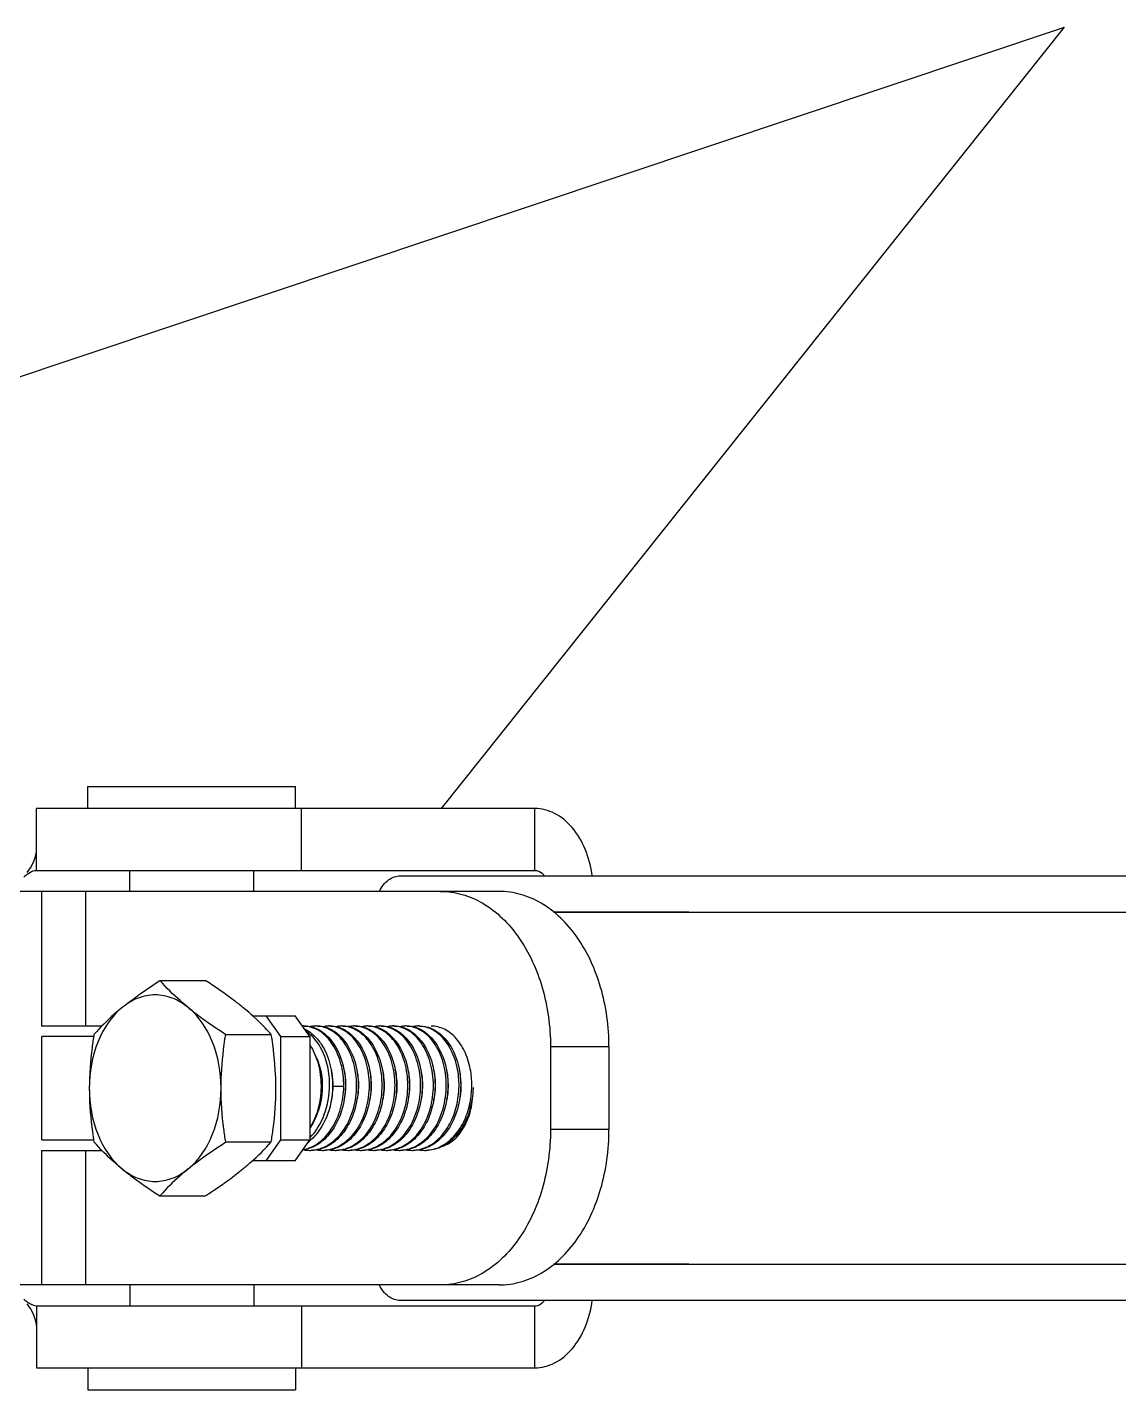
# Model space of a CAD drawing. Extents: x 27938 to 1507990, y 110129 to 923079.
# Drawn here: x 484739 to 485602, y 357955 to 359031 of the extents above; entities that cross this region are included whole.
import ezdxf

# ---------------------------------------------------------------- set-up
doc = ezdxf.new("R2010")
doc.units = 0
doc.header["$LTSCALE"] = 1000
doc.header["$MEASUREMENT"] = 0
doc.styles.get("Standard").update_dxf_attribs({"font": 'gbenor.shx', "bigfont": 'gbcbig.shx'})
doc.dimstyles.get("Standard").update_dxf_attribs({"dimtxt": 0.18, "dimasz": 0.18, "dimexe": 0.18, "dimexo": 0.0625, "dimgap": 0.09, "dimtad": 0, "dimtih": 1, "dimtoh": 1, "dimdec": 4, "dimzin": 0, "dimdsep": 46, "dimtxsty": 'Standard', "dimcen": 0.09, "dimadec": 0, "dimazin": 0, "dimtfac": 1, "dimtdec": 4, "dimtofl": 0, "dimtmove": 0, "dimatfit": 3, "dimfxl": 1, "dimtolj": 1, "dimtzin": 0, "dimarcsym": 0})

msp = doc.modelspace()

# ---------------------------------------------------------------- linework, layer by layer
for p, q in [((484787.1, 358413.7), (484787.1, 358431)), ((484787.1, 358431), (484951.3, 358431)), ((484951.3, 358413.7), (484951.3, 358431)), ((484746.6, 358364.6), (484746.6, 358413.7)), ((485140.2, 358413.7), (484746.6, 358413.7)), ((484956, 358364.6), (484956, 358413.7)), ((485140.2, 358364.6), (485140.2, 358413.7)), ((485140.2, 358364.6), (484746.6, 358364.6)), ((484820.2, 358348.2), (484820.2, 358364.6)), ((484918.3, 358348.2), (484918.3, 358364.6)), ((485034, 358360.5), (487487.9, 358360.5)), ((485065.8, 358348.2), (484690.8, 358348.2)), ((484750.6, 358348.2), (484750.6, 358241.9)), ((484785.4, 358348.2), (484785.4, 358241.9)), ((485112.1, 358348.2), (485065.8, 358348.2)), ((485154.9, 358331.9), (487203.4, 358331.9)), ((485261.8, 358331.9), (485155.3, 358331.9)), ((484844.1, 358277.9), (484879.9, 358277.9)), ((484798.2, 358241.9), (484750.6, 358241.9)), ((484917.2, 358250.1), (484950.8, 358250.1)), ((484927.7, 358250.1), (484939.3, 358233.8)), ((484962.4, 358233.8), (484950.8, 358250.1)), ((484750.7, 358152), (484750.7, 358233.8)), ((484791.8, 358233.8), (484750.7, 358233.8)), ((484896.1, 358235.4), (484932, 358235.4)), ((484939.3, 358233.8), (484939.3, 358152)), ((484939.3, 358233.8), (484962.4, 358233.8)), ((484962.4, 358233.8), (484962.4, 358152)), ((485152.6, 358225.6), (485152.6, 358160.2)), ((485198.8, 358225.6), (485152.6, 358225.6)), ((485198.8, 358225.6), (485198.8, 358160.2)), ((484980.6, 358194.1), (484980.4, 358194.1)), ((484989.3, 358194.3), (484980.6, 358194.1)), ((485198.8, 358160.2), (485152.6, 358160.2)), ((484750.7, 358152), (484791.8, 358152)), ((484896.1, 358150.4), (484932, 358150.4)), ((484939.3, 358152), (484927.7, 358135.6)), ((484939.3, 358152), (484962.4, 358152)), ((484950.8, 358135.6), (484962.4, 358152)), ((485075.8, 358153.1), (485075.8, 358153.1)), ((484750.6, 358143.8), (484750.6, 358037.5)), ((484750.6, 358143.8), (484798.2, 358143.8)), ((484785.4, 358143.8), (484785.4, 358037.5)), ((484950.8, 358135.6), (484917.2, 358135.6)), ((484844.1, 358107.9), (484879.9, 358107.9)), ((485154.9, 358053.9), (487203.4, 358053.9)), ((485261.8, 358053.9), (485155.3, 358053.9)), ((485065.8, 358037.5), (484690.8, 358037.5)), ((484820.2, 358037.5), (484820.2, 358021.1)), ((484918.3, 358037.5), (484918.3, 358021.1)), ((485112.1, 358037.5), (485065.8, 358037.5)), ((484746.6, 358021.1), (484746.6, 357972.1)), ((484746.6, 358021.1), (485140.2, 358021.1)), ((484956, 358021.1), (484956, 357972.1)), ((487487.9, 358025.2), (485034, 358025.2)), ((485140.2, 357972.1), (485140.2, 358021.1)), ((484746.6, 357972.1), (485140.2, 357972.1)), ((484787.1, 357972.1), (484787.1, 357954.8)), ((484951.3, 357972.1), (484951.3, 357954.8)), ((484787.1, 357954.8), (484951.3, 357954.8))]:
    msp.add_line(p, q)
for points in [[(484739.3, 358363.1), (484741.8, 358366.8), (484744.1, 358371.3), (484745.6, 358375.1), (484746.3, 358378), (484746.5, 358379.8), (484746.6, 358380.2)], [(484746.6, 358005.5), (484746.5, 358006), (484746.3, 358007.7), (484745.6, 358010.6), (484744.1, 358014.5), (484741.8, 358019), (484739.3, 358022.7)]]:
    msp.add_lwpolyline(points)
for centre, radius, start, end in [((484756.5, 358337.8), 29.3, 123.7883, 124.1887), ((484957.1, 358219.7), 22.2, 90.0002, 91.1523), ((484957.1, 358219.7), 22.3, 86.7942, 89.9978), ((484967.2, 358219.3), 22.6, 90.048, 101.3296), ((484967.2, 358219.7), 22.3, 86.7948, 89.9978), ((484977.4, 358219.3), 22.6, 90.0486, 101.3889), ((484977.3, 358219.7), 22.3, 86.7953, 89.9977), ((484987.5, 358219.3), 22.6, 90.0485, 101.3698), ((484987.5, 358219.7), 22.3, 86.7955, 89.9977), ((484997.6, 358219.3), 22.6, 90.0482, 101.3466), ((484997.6, 358219.7), 22.3, 86.7949, 89.9977), ((485007.7, 358219.3), 22.6, 90.0488, 101.4019), ((485007.7, 358219.7), 22.3, 86.7954, 89.9977), ((485017.8, 358219.3), 22.6, 90.0485, 101.3836), ((485017.8, 358219.7), 22.3, 86.7954, 89.9977), ((485028, 358219.3), 22.6, 90.0523, 102.1493), ((485027.9, 358219.7), 22.3, 86.795, 89.9977), ((485038.1, 358219.3), 22.6, 90.0489, 101.4175), ((485038, 358219.7), 22.3, 86.7955, 89.9977), ((485048.2, 358219.3), 22.6, 90.0481, 101.3388), ((485048.2, 358219.7), 22.3, 86.795, 89.9978), ((485023.7, 358195.3), 66.8, 4.1257, 9.4027), ((485021.4, 358195.1), 69.1, 358.1063, 4.1306), ((484911.3, 358195.2), 69.2, 359.1399, 359.3167), ((484922.5, 358195.1), 58.1, 358.9629, 359.1986), ((485021.8, 358195.1), 68.6, 347.2993, 358.0279), ((485021.2, 358195.1), 69.3, 357.9987, 358.1134), ((485022.5, 358195.1), 69.2, 351.1719, 358.0614), ((485022.5, 358195.1), 69.2, 358.0532, 358.7181), ((484953.9, 358195), 57.1, 348.7877, 350.256), ((485004.6, 358194.9), 57, 347.8843, 350.3195), ((485014.6, 358195), 57.1, 349.0131, 350.0068), ((485025.1, 358194.7), 66.6, 344.3304, 351.1869), ((485024.2, 358189.4), 66.9, 348.6166, 355.814), ((485027.4, 358194.1), 64.3, 344.0044, 344.2949), ((484938.8, 358179.5), 36.9, 307.5195, 310.6239), ((484962.2, 358170.9), 27.1, 260.5385, 269.971), ((484962.2, 358170.6), 26.8, 270.0015, 272.6678), ((484972.3, 358170.9), 27.1, 260.5775, 269.9713), ((484972.3, 358170.6), 26.8, 270.0015, 272.6681), ((484982.4, 358170.9), 27.1, 260.4983, 269.9708), ((484982.4, 358170.6), 26.8, 270.0015, 272.6677), ((484992.5, 358170.9), 27.1, 260.3354, 269.9695), ((484992.5, 358170.6), 26.8, 270.0015, 272.668), ((485002.6, 358170.9), 27.1, 260.555, 269.9711), ((485002.6, 358170.6), 26.8, 270.0015, 272.6678), ((485012.8, 358170.9), 27.1, 260.5143, 269.9708), ((485012.8, 358170.6), 26.8, 270.0015, 272.6677), ((485022.9, 358170.9), 27.1, 260.5593, 269.9712), ((485022.9, 358170.6), 26.8, 270.0015, 272.668), ((485033, 358170.9), 27.1, 260.4778, 269.9708), ((485033, 358170.6), 26.8, 270.0015, 272.6677), ((485043.1, 358170.9), 27.1, 260.5247, 269.9709), ((485043.1, 358170.6), 26.8, 270.0015, 272.6677), ((485053.2, 358170.9), 27.1, 260.5751, 269.9713), ((485053.2, 358170.6), 26.8, 270.0015, 272.6681), ((484756.5, 358047.9), 29.3, 235.8113, 236.2117)]:
    msp.add_arc(centre, radius, start, end)
for points, knots in [([(485185.6, 358360.5), (485184.6, 358367.7), (485181.1, 358381.4), (485171, 358398.8), (485157, 358410.7), (485145.6, 358413.7), (485140.2, 358413.7)], [0, 0, 0, 0, 0.287892, 0.552013, 0.786654, 1, 1, 1, 1]), ([(484740, 358362.1), (484739.7, 358361.9), (484738.5, 358361), (484737.3, 358360.1), (484736.5, 358359.4)], [0, 0, 0, 0, 0.231104, 1, 1, 1, 1]), ([(484746.6, 358364.6), (484746.1, 358364.6), (484743.8, 358364.4), (484741.7, 358363.2), (484740.2, 358362.2)], [0, 0, 0, 0, 0.222245, 1, 1, 1, 1]), ([(485017.5, 358348.3), (485019.2, 358351.8), (485023.5, 358357.8), (485030.7, 358360.5), (485034, 358360.5)], [0, 0, 0, 0, 0.538137, 1, 1, 1, 1]), ([(485147.8, 358360.6), (485147.3, 358361.2), (485145.3, 358363.3), (485142.3, 358364.6), (485140.2, 358364.6)], [0, 0, 0, 0, 0.274002, 1, 1, 1, 1]), ([(485065.8, 358348.2), (485071.5, 358348.2), (485083.2, 358346.6), (485105.9, 358336.7), (485130.4, 358312.2), (485148.4, 358272), (485152.6, 358241.4), (485152.6, 358225.6)], [0, 0, 0, 0, 0.103597, 0.210948, 0.445697, 0.712571, 1, 1, 1, 1]), ([(485198.8, 358225.6), (485198.8, 358241.4), (485194.7, 358272), (485176.6, 358312.2), (485152.1, 358336.7), (485129.4, 358346.6), (485117.8, 358348.2), (485112.1, 358348.2)], [0, 0, 0, 0, 0.287429, 0.554303, 0.789052, 0.896403, 1, 1, 1, 1]), ([(484814.3, 358256.6), (484816.5, 358258.4), (484826.1, 358266), (484836.2, 358272.8), (484844.1, 358277.9)], [0, 0, 0, 0, 0.237123, 1, 1, 1, 1]), ([(484866.3, 358256.6), (484864.2, 358258.4), (484856.4, 358265), (484849.1, 358272.3), (484844.1, 358277.9)], [0, 0, 0, 0, 0.268858, 1, 1, 1, 1]), ([(484909.7, 358256.6), (484907.5, 358258.4), (484897.9, 358266), (484887.8, 358272.8), (484879.9, 358277.9)], [0, 0, 0, 0, 0.237123, 1, 1, 1, 1]), ([(484866.3, 358256.6), (484862.6, 358259.7), (484854.4, 358264.7), (484840.3, 358267.4), (484826.3, 358264.7), (484818, 358259.7), (484814.3, 358256.6)], [0, 0, 0, 0, 0.257487, 0.5, 0.742513, 1, 1, 1, 1]), ([(484814.3, 358256.6), (484805.8, 358249.7), (484792.3, 358229), (484788.3, 358205.4), (484788.3, 358192.9)], [0, 0, 0, 0, 0.468341, 1, 1, 1, 1]), ([(484814.3, 358256.6), (484812.2, 358254.9), (484804.3, 358248.2), (484797, 358241), (484792, 358235.4)], [0, 0, 0, 0, 0.268858, 1, 1, 1, 1]), ([(484866.3, 358256.6), (484868.6, 358254.8), (484878.2, 358247.3), (484888.3, 358240.4), (484896.1, 358235.4)], [0, 0, 0, 0, 0.237123, 1, 1, 1, 1]), ([(484892.4, 358192.9), (484892.4, 358205.4), (484888.3, 358229), (484874.9, 358249.7), (484866.3, 358256.6)], [0, 0, 0, 0, 0.531659, 1, 1, 1, 1]), ([(484932, 358235.4), (484930.4, 358237.1), (484923.4, 358244.7), (484915.8, 358251.6), (484909.7, 358256.6)], [0, 0, 0, 0, 0.2325, 1, 1, 1, 1]), ([(484958.4, 358241.9), (484961.3, 358241.9), (484967.5, 358240.7), (484972.8, 358237.2), (484975.1, 358235.1)], [0, 0, 0, 0, 0.482388, 1, 1, 1, 1]), ([(484968.5, 358241.9), (484971.4, 358241.9), (484977.6, 358240.7), (484982.9, 358237.2), (484985.3, 358235.1)], [0, 0, 0, 0, 0.482394, 1, 1, 1, 1]), ([(484978.6, 358241.9), (484981.6, 358241.9), (484987.8, 358240.7), (484993, 358237.2), (484995.4, 358235.1)], [0, 0, 0, 0, 0.48237, 1, 1, 1, 1]), ([(484988.7, 358241.9), (484991.7, 358241.9), (484997.9, 358240.7), (485003.1, 358237.2), (485005.5, 358235.1)], [0, 0, 0, 0, 0.482394, 1, 1, 1, 1]), ([(484998.8, 358241.9), (485001.8, 358241.9), (485008, 358240.7), (485013.2, 358237.2), (485015.6, 358235.1)], [0, 0, 0, 0, 0.482382, 1, 1, 1, 1]), ([(485009, 358241.9), (485011.9, 358241.9), (485018.1, 358240.7), (485023.4, 358237.2), (485025.7, 358235.1)], [0, 0, 0, 0, 0.482371, 1, 1, 1, 1]), ([(485019.1, 358241.9), (485022, 358241.9), (485028.2, 358240.7), (485033.5, 358237.2), (485035.9, 358235.1)], [0, 0, 0, 0, 0.482397, 1, 1, 1, 1]), ([(485029.2, 358241.9), (485032.2, 358241.9), (485038.3, 358240.7), (485043.6, 358237.2), (485046, 358235.1)], [0, 0, 0, 0, 0.482371, 1, 1, 1, 1]), ([(485039.3, 358241.9), (485042.3, 358241.9), (485048.5, 358240.7), (485053.7, 358237.2), (485056.1, 358235.1)], [0, 0, 0, 0, 0.48238, 1, 1, 1, 1]), ([(485049.4, 358241.9), (485051.6, 358241.9), (485056.1, 358241.3), (485064.7, 358237.3), (485074, 358227.4), (485080.6, 358211.4), (485082.5, 358192.8), (485079.3, 358174.2), (485071.4, 358158.1), (485059.4, 358146.7), (485049.2, 358143.8), (485044.4, 358143.8)], [0, 0, 0, 0, 0.049449, 0.100956, 0.214949, 0.346477, 0.489675, 0.634208, 0.769827, 0.890789, 1, 1, 1, 1]), ([(485089.6, 358206.2), (485088.8, 358211.1), (485086.1, 358220.4), (485079.1, 358232.1), (485069.6, 358240), (485061.9, 358241.9), (485058.3, 358241.9)], [0, 0, 0, 0, 0.291651, 0.555731, 0.788679, 1, 1, 1, 1]), ([(484792, 358235.4), (484791.4, 358231.9), (484789.3, 358217.8), (484788.3, 358203.6), (484788.3, 358192.9)], [0, 0, 0, 0, 0.248681, 1, 1, 1, 1]), ([(484892.4, 358192.9), (484892.4, 358196.5), (484892.7, 358210.7), (484894.4, 358224.9), (484896.1, 358235.4)], [0, 0, 0, 0, 0.251248, 1, 1, 1, 1]), ([(484935.7, 358192.9), (484935.7, 358196.5), (484935.4, 358210.7), (484933.7, 358224.9), (484932, 358235.4)], [0, 0, 0, 0, 0.251248, 1, 1, 1, 1]), ([(484975.1, 358235.1), (484981.7, 358229.3), (484988.4, 358216.2), (484991.1, 358197.6), (484989.9, 358182.4), (484985.6, 358168.1), (484978.3, 358156.1), (484968.6, 358147.5), (484960.8, 358144.6), (484956.9, 358144.1)], [0, 0, 0, 0, 0.238806, 0.375378, 0.515068, 0.651187, 0.778286, 0.893865, 1, 1, 1, 1]), ([(484989.3, 358194.3), (484989.4, 358200.3), (484988, 358212), (484981.6, 358227.3), (484971.5, 358238.4), (484962.6, 358241.7), (484958.3, 358241.9)], [0, 0, 0, 0, 0.291821, 0.560232, 0.794326, 1, 1, 1, 1]), ([(484958.4, 358239.6), (484959, 358239.3), (484961.3, 358238.1), (484963.5, 358236.5), (484965, 358235.1)], [0, 0, 0, 0, 0.243018, 1, 1, 1, 1]), ([(484962.5, 358153.7), (484967.6, 358158.8), (484975.5, 358172.3), (484979.4, 358195.1), (484975.9, 358217.4), (484968.3, 358230.3), (484963.4, 358234.8)], [0, 0, 0, 0, 0.245715, 0.512956, 0.773315, 1, 1, 1, 1]), ([(484963.4, 358143.8), (484968.1, 358144.1), (484978, 358147.3), (484989.5, 358158.7), (484997.2, 358174.5), (485000.2, 358192.7), (484998.4, 358210.9), (484992.1, 358226.7), (484982, 358238.2), (484972.8, 358241.7), (484968.5, 358241.9)], [0, 0, 0, 0, 0.109411, 0.23076, 0.366314, 0.510391, 0.653213, 0.784895, 0.899597, 1, 1, 1, 1]), ([(484985.3, 358235.1), (484992.1, 358229.1), (484998.9, 358215.2), (485001.3, 358195.7), (484999.6, 358180), (484994.5, 358165.5), (484986.4, 358153.7), (484975.7, 358145.7), (484967.4, 358143.8), (484963.4, 358143.8)], [0, 0, 0, 0, 0.241302, 0.379446, 0.520006, 0.655788, 0.781304, 0.89482, 1, 1, 1, 1]), ([(484965, 358235.1), (484967.5, 358232.9), (484977.1, 358221.5), (484980.6, 358205.8), (484980.4, 358194.3)], [0, 0, 0, 0, 0.224306, 1, 1, 1, 1]), ([(484973.5, 358143.8), (484978.2, 358144.1), (484988.1, 358147.3), (484999.7, 358158.7), (485007.3, 358174.5), (485010.3, 358192.7), (485008.6, 358210.9), (485002.2, 358226.7), (484992.1, 358238.2), (484982.9, 358241.7), (484978.6, 358241.9)], [0, 0, 0, 0, 0.109411, 0.23076, 0.366309, 0.510386, 0.653207, 0.784895, 0.899597, 1, 1, 1, 1]), ([(484995.4, 358235.1), (485002.2, 358229.1), (485009.1, 358215.2), (485011.4, 358195.7), (485009.7, 358180), (485004.7, 358165.5), (484996.5, 358153.7), (484985.9, 358145.7), (484977.5, 358143.8), (484973.5, 358143.8)], [0, 0, 0, 0, 0.241317, 0.379461, 0.520014, 0.655792, 0.781306, 0.894819, 1, 1, 1, 1]), ([(484983.6, 358143.8), (484988.4, 358144.1), (484998.3, 358147.3), (485009.8, 358158.7), (485017.4, 358174.5), (485020.4, 358192.7), (485018.7, 358210.9), (485012.4, 358226.7), (485002.2, 358238.2), (484993, 358241.7), (484988.7, 358241.9)], [0, 0, 0, 0, 0.109414, 0.230763, 0.366316, 0.510389, 0.653208, 0.784892, 0.899594, 1, 1, 1, 1]), ([(485005.5, 358235.1), (485012.3, 358229.1), (485019.2, 358215.2), (485021.5, 358195.7), (485019.9, 358180), (485014.8, 358165.5), (485006.6, 358153.7), (484996, 358145.7), (484987.6, 358143.8), (484983.7, 358143.8)], [0, 0, 0, 0, 0.24129, 0.379435, 0.519998, 0.655783, 0.781305, 0.89482, 1, 1, 1, 1]), ([(484993.8, 358143.8), (484998.5, 358144.1), (485008.4, 358147.3), (485019.9, 358158.7), (485027.5, 358174.5), (485030.6, 358192.7), (485028.8, 358210.9), (485022.5, 358226.7), (485012.3, 358238.2), (485003.1, 358241.7), (484998.8, 358241.9)], [0, 0, 0, 0, 0.109411, 0.230759, 0.366311, 0.510389, 0.653212, 0.784896, 0.899598, 1, 1, 1, 1]), ([(485015.6, 358235.1), (485022.5, 358229.1), (485029.3, 358215.2), (485031.6, 358195.7), (485030, 358180), (485024.9, 358165.5), (485016.7, 358153.7), (485006.1, 358145.7), (484997.7, 358143.8), (484993.8, 358143.8)], [0, 0, 0, 0, 0.241312, 0.379455, 0.520012, 0.655791, 0.781305, 0.89482, 1, 1, 1, 1]), ([(485003.9, 358143.8), (485008.6, 358144.1), (485018.5, 358147.3), (485030, 358158.7), (485037.6, 358174.5), (485040.7, 358192.7), (485038.9, 358210.9), (485032.6, 358226.7), (485022.4, 358238.2), (485013.3, 358241.7), (485008.9, 358241.9)], [0, 0, 0, 0, 0.109413, 0.230762, 0.36631, 0.510386, 0.653205, 0.784893, 0.899595, 1, 1, 1, 1]), ([(485025.7, 358235.1), (485032.6, 358229.1), (485039.4, 358215.2), (485041.7, 358195.7), (485040.1, 358180), (485035, 358165.5), (485026.9, 358153.7), (485016.2, 358145.7), (485007.9, 358143.8), (485003.9, 358143.8)], [0, 0, 0, 0, 0.241314, 0.379459, 0.520012, 0.655791, 0.781307, 0.89482, 1, 1, 1, 1]), ([(485014, 358143.8), (485018.7, 358144.1), (485028.6, 358147.3), (485040.1, 358158.7), (485047.7, 358174.5), (485050.8, 358192.7), (485049, 358210.9), (485042.7, 358226.7), (485032.6, 358238.2), (485023.4, 358241.7), (485019.1, 358241.9)], [0, 0, 0, 0, 0.109413, 0.230763, 0.366317, 0.51039, 0.65321, 0.784893, 0.899595, 1, 1, 1, 1]), ([(485035.9, 358235.1), (485042.7, 358229.1), (485049.5, 358215.2), (485051.9, 358195.7), (485050.2, 358180), (485045.1, 358165.5), (485037, 358153.7), (485026.3, 358145.7), (485018, 358143.8), (485014, 358143.8)], [0, 0, 0, 0, 0.241291, 0.379436, 0.519999, 0.655783, 0.781305, 0.89482, 1, 1, 1, 1]), ([(485024.1, 358143.8), (485028.8, 358144.1), (485038.7, 358147.3), (485050.3, 358158.7), (485057.9, 358174.5), (485060.9, 358192.7), (485059.1, 358210.9), (485052.8, 358226.7), (485042.7, 358238.2), (485033.5, 358241.7), (485029.2, 358241.9)], [0, 0, 0, 0, 0.10941, 0.230759, 0.36631, 0.510388, 0.653211, 0.784896, 0.899598, 1, 1, 1, 1]), ([(485046, 358235.1), (485052.8, 358229.1), (485059.7, 358215.2), (485062, 358195.7), (485060.3, 358180), (485055.3, 358165.5), (485047.1, 358153.7), (485036.5, 358145.7), (485028.1, 358143.8), (485024.1, 358143.8)], [0, 0, 0, 0, 0.241321, 0.379464, 0.520018, 0.655795, 0.781306, 0.894819, 1, 1, 1, 1]), ([(485034.2, 358143.8), (485038.9, 358144.1), (485048.9, 358147.3), (485060.4, 358158.7), (485068, 358174.5), (485071, 358192.7), (485069.3, 358210.9), (485063, 358226.7), (485052.8, 358238.2), (485043.6, 358241.7), (485039.3, 358241.9)], [0, 0, 0, 0, 0.109414, 0.230762, 0.366312, 0.510386, 0.653204, 0.784891, 0.899595, 1, 1, 1, 1]), ([(485056.1, 358235.1), (485062.9, 358229.1), (485069.8, 358215.2), (485072.1, 358195.7), (485070.5, 358180), (485065.4, 358165.5), (485057.2, 358153.7), (485046.6, 358145.7), (485038.2, 358143.8), (485034.3, 358143.8)], [0, 0, 0, 0, 0.241301, 0.379446, 0.520004, 0.655787, 0.781306, 0.894819, 1, 1, 1, 1]), ([(485044.4, 358143.8), (485048.3, 358144), (485056.4, 358146.3), (485066.7, 358154.4), (485074.6, 358166.3), (485079.4, 358180.6), (485080.9, 358196.1), (485078.6, 358215.3), (485071.9, 358228.9), (485065.2, 358234.9)], [0, 0, 0, 0, 0.105385, 0.219488, 0.34542, 0.481197, 0.621395, 0.759049, 1, 1, 1, 1]), ([(485065.2, 358234.9), (485062.9, 358236.9), (485058, 358240.3), (485052.2, 358241.7), (485049.4, 358241.9)], [0, 0, 0, 0, 0.517722, 1, 1, 1, 1]), ([(484962.5, 358227.1), (484965.4, 358222.6), (484969.9, 358212), (484972.8, 358189.2), (484968.5, 358171.2), (484962.4, 358161.4)], [0, 0, 0, 0, 0.237857, 0.495496, 1, 1, 1, 1]), ([(484965.6, 358221.2), (484968.1, 358216.9), (484971.7, 358207.2), (484973.4, 358186.7), (484968.8, 358170.7), (484963, 358162.2)], [0, 0, 0, 0, 0.239537, 0.497847, 1, 1, 1, 1]), ([(484979.1, 358208.3), (484979.4, 358207.2), (484980.3, 358202.6), (484980.7, 358197.9), (484980.6, 358194.3)], [0, 0, 0, 0, 0.245441, 1, 1, 1, 1]), ([(484989.6, 358206.8), (484989.9, 358205), (484991.1, 358197.9), (484990.8, 358190.6), (484989.9, 358185.3)], [0, 0, 0, 0, 0.24614, 1, 1, 1, 1]), ([(484999.7, 358206.8), (485000, 358205.1), (485001.2, 358198), (485001, 358190.6), (485000, 358185.3)], [0, 0, 0, 0, 0.246098, 1, 1, 1, 1]), ([(485009.7, 358207.3), (485010.1, 358205.5), (485011.3, 358198.2), (485011.1, 358190.8), (485010.2, 358185.3)], [0, 0, 0, 0, 0.245865, 1, 1, 1, 1]), ([(485019.7, 358207.8), (485020.2, 358205.8), (485021.6, 358197.7), (485021.2, 358189.2), (485019.9, 358183.1)], [0, 0, 0, 0, 0.245825, 1, 1, 1, 1]), ([(485029.7, 358208.2), (485030.2, 358206.3), (485031.6, 358198.5), (485031.4, 358190.4), (485030.3, 358184.5)], [0, 0, 0, 0, 0.2454, 1, 1, 1, 1]), ([(485040.1, 358206.9), (485040.5, 358205.2), (485041.7, 358197.9), (485041.4, 358190.5), (485040.5, 358185.1)], [0, 0, 0, 0, 0.246065, 1, 1, 1, 1]), ([(485050.3, 358206.7), (485050.7, 358205), (485051.8, 358197.9), (485051.5, 358190.6), (485050.6, 358185.2)], [0, 0, 0, 0, 0.246155, 1, 1, 1, 1]), ([(485060.4, 358206.9), (485060.7, 358205.2), (485061.9, 358198), (485061.7, 358190.7), (485060.8, 358185.4)], [0, 0, 0, 0, 0.246058, 1, 1, 1, 1]), ([(485070.4, 358207.5), (485070.8, 358205.7), (485072, 358198.3), (485071.8, 358190.6), (485070.8, 358185)], [0, 0, 0, 0, 0.245788, 1, 1, 1, 1]), ([(485080.4, 358207.9), (485080.8, 358206), (485082.2, 358198.1), (485081.9, 358190), (485080.8, 358184.1)], [0, 0, 0, 0, 0.245648, 1, 1, 1, 1]), ([(484788.3, 358192.9), (484788.3, 358189.3), (484788.6, 358175.1), (484790.3, 358160.9), (484792, 358150.4)], [0, 0, 0, 0, 0.251248, 1, 1, 1, 1]), ([(484788.3, 358192.9), (484788.3, 358180.4), (484792.3, 358156.7), (484805.8, 358136.1), (484814.3, 358129.1)], [0, 0, 0, 0, 0.531659, 1, 1, 1, 1]), ([(484866.3, 358129.1), (484874.9, 358136.1), (484888.3, 358156.7), (484892.4, 358180.4), (484892.4, 358192.9)], [0, 0, 0, 0, 0.468341, 1, 1, 1, 1]), ([(484896.1, 358150.4), (484895.5, 358153.9), (484893.4, 358167.9), (484892.4, 358182.2), (484892.4, 358192.9)], [0, 0, 0, 0, 0.248681, 1, 1, 1, 1]), ([(484932, 358150.4), (484932.5, 358153.9), (484934.7, 358167.9), (484935.7, 358182.2), (484935.7, 358192.9)], [0, 0, 0, 0, 0.248681, 1, 1, 1, 1]), ([(484957.1, 358144.3), (484961.6, 358145.1), (484970.7, 358149.5), (484981, 358161.3), (484987.6, 358176.8), (484989.2, 358188.4), (484989.3, 358194.3)], [0, 0, 0, 0, 0.215857, 0.456017, 0.721227, 1, 1, 1, 1]), ([(484980.4, 358194.1), (484980.3, 358185.9), (484977.4, 358170.1), (484968.4, 358156.4), (484962.8, 358151.5)], [0, 0, 0, 0, 0.525716, 1, 1, 1, 1]), ([(485054.5, 358143.8), (485058.4, 358144), (485066.4, 358146.2), (485076.7, 358154.3), (485084.5, 358165.9), (485087.7, 358175.1), (485088.8, 358180)], [0, 0, 0, 0, 0.219273, 0.456424, 0.717944, 1, 1, 1, 1]), ([(485089.2, 358176.4), (485088.5, 358174.1), (485085.6, 358165.6), (485080.6, 358157.7), (485075.8, 358153.1)], [0, 0, 0, 0, 0.264817, 1, 1, 1, 1]), ([(485076.6, 358152.3), (485078.2, 358153.7), (485084.2, 358160.7), (485088, 358169.4), (485089.8, 358176.2)], [0, 0, 0, 0, 0.23319, 1, 1, 1, 1]), ([(485152.6, 358160.2), (485152.6, 358144.4), (485148.4, 358113.7), (485130.4, 358073.5), (485105.9, 358049.1), (485083.2, 358039.2), (485071.5, 358037.5), (485065.8, 358037.5)], [0, 0, 0, 0, 0.287429, 0.554303, 0.789052, 0.896403, 1, 1, 1, 1]), ([(485112.1, 358037.5), (485117.8, 358037.5), (485129.4, 358039.2), (485152.1, 358049.1), (485176.6, 358073.5), (485194.7, 358113.7), (485198.8, 358144.4), (485198.8, 358160.2)], [0, 0, 0, 0, 0.103597, 0.210948, 0.445697, 0.712571, 1, 1, 1, 1]), ([(484814.3, 358129.1), (484812.2, 358130.9), (484804.3, 358137.5), (484797, 358144.8), (484792, 358150.4)], [0, 0, 0, 0, 0.268858, 1, 1, 1, 1]), ([(484866.3, 358129.1), (484868.6, 358131), (484878.2, 358138.5), (484888.3, 358145.4), (484896.1, 358150.4)], [0, 0, 0, 0, 0.237123, 1, 1, 1, 1]), ([(484909.7, 358129.1), (484911.8, 358130.9), (484919.7, 358137.5), (484927, 358144.8), (484932, 358150.4)], [0, 0, 0, 0, 0.268858, 1, 1, 1, 1]), ([(485075.8, 358153.1), (485072.8, 358150.2), (485066.2, 358145.6), (485058.3, 358143.8), (485054.5, 358143.8)], [0, 0, 0, 0, 0.517736, 1, 1, 1, 1]), ([(485067.7, 358147.1), (485068.5, 358147.4), (485071.7, 358148.7), (485074.6, 358150.6), (485076.6, 358152.3)], [0, 0, 0, 0, 0.242775, 1, 1, 1, 1]), ([(484814.3, 358129.1), (484816.5, 358127.3), (484826.1, 358119.8), (484836.2, 358112.9), (484844.1, 358107.9)], [0, 0, 0, 0, 0.237123, 1, 1, 1, 1]), ([(484814.3, 358129.1), (484818, 358126.1), (484826.3, 358121.1), (484840.3, 358118.4), (484854.4, 358121.1), (484862.6, 358126.1), (484866.3, 358129.1)], [0, 0, 0, 0, 0.257487, 0.5, 0.742513, 1, 1, 1, 1]), ([(484866.3, 358129.1), (484864.2, 358127.4), (484856.4, 358120.8), (484849.1, 358113.5), (484844.1, 358107.9)], [0, 0, 0, 0, 0.268858, 1, 1, 1, 1]), ([(484879.9, 358107.9), (484882.6, 358109.6), (484892.8, 358116.3), (484902.7, 358123.4), (484909.7, 358129.1)], [0, 0, 0, 0, 0.261287, 1, 1, 1, 1]), ([(485034, 358025.2), (485030.7, 358025.2), (485023.5, 358028), (485019.2, 358034), (485017.5, 358037.4)], [0, 0, 0, 0, 0.461863, 1, 1, 1, 1]), ([(484736.5, 358026.4), (484736.8, 358026.1), (484737.9, 358025.2), (484739.1, 358024.3), (484740, 358023.7)], [0, 0, 0, 0, 0.26918, 1, 1, 1, 1]), ([(484740.2, 358023.5), (484740.7, 358023.2), (484742.7, 358022), (484744.9, 358021.1), (484746.6, 358021.1)], [0, 0, 0, 0, 0.289589, 1, 1, 1, 1]), ([(485140.2, 357972.1), (485145.6, 357972.1), (485157, 357975.1), (485171, 357987), (485181.1, 358004.4), (485184.6, 358018), (485185.6, 358025.2)], [0, 0, 0, 0, 0.213346, 0.447987, 0.712108, 1, 1, 1, 1]), ([(485140.2, 358021.1), (485140.9, 358021.1), (485143.8, 358021.5), (485146.4, 358023.4), (485147.8, 358025.2)], [0, 0, 0, 0, 0.236834, 1, 1, 1, 1])]:
    msp.add_open_spline(points, degree=3, knots=knots)
for points in [[(484963.4, 358234.8), (484962.3, 358235.8), (484961.1, 358236.8), (484959.8, 358237.6)], [(484980.6, 358194.1), (484980.5, 358189.4), (484979.9, 358184.7), (484978.7, 358180.1)]]:
    msp.add_open_spline(points, degree=3)

# ---------------------------------------------------------------- leaders
for points in [[(484679.6, 358736.6), (485558.7, 359030.5)], [(485066.5, 358413.7), (485558.7, 359030.5)]]:
    msp.add_leader(points, dimstyle='Standard', override={"dimgap": 20})

doc.saveas('drawing.dxf')
